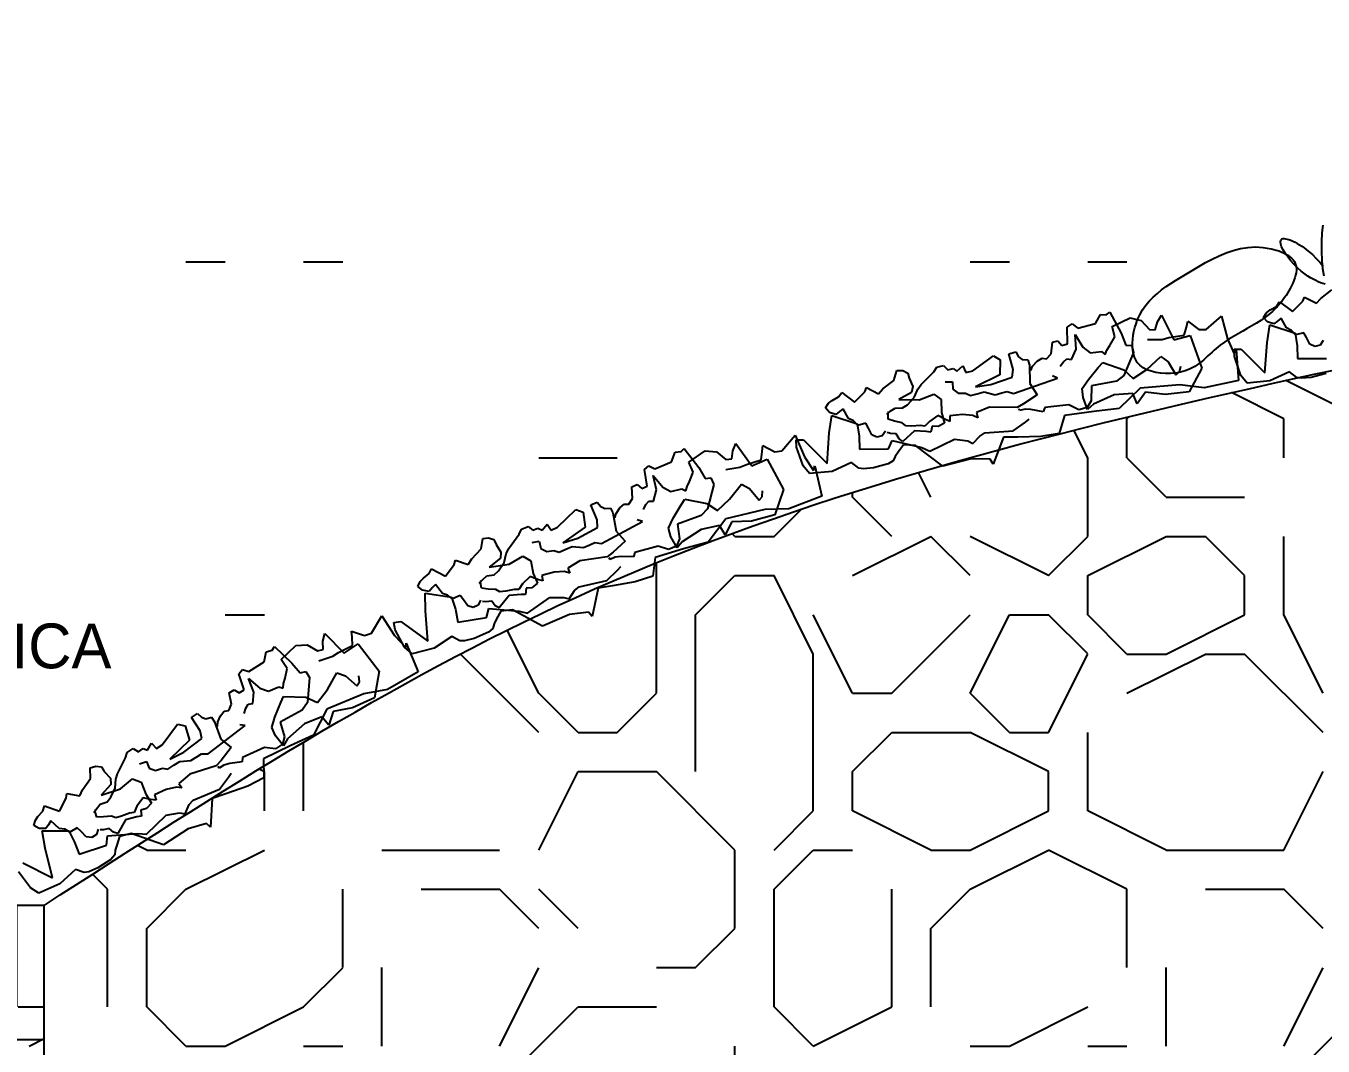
# Model space of a CAD drawing. Header units: inches. Extents: x -27 to 114, y -35 to 60.
# Drawn here: x 69.783 to 72.388, y 46.816 to 48.865 of the extents above; entities that cross this region are included whole.
import ezdxf

# ---------------------------------------------------------------- set-up
doc = ezdxf.new("R2010")
doc.units = ezdxf.units.IN
doc.header["$LTSCALE"] = 10
doc.header["$MEASUREMENT"] = 0
for name, color, linetype in [('BASE', 7, 'Continuous'), ('cotas', 1, 'Continuous'), ('FORMA', 6, 'Continuous'), ('HAS', 4, 'Continuous'), ('TUBO', 2, 'Continuous')]:
    doc.layers.add(name, color=color, linetype=linetype)
doc.dimstyles.get("Standard").update_dxf_attribs({"dimtxt": 0.18, "dimasz": 0.18, "dimexe": 0.18, "dimexo": 0.0625, "dimgap": 0.09, "dimtad": 0, "dimtih": 1, "dimtoh": 1, "dimdec": 4, "dimzin": 0, "dimdsep": 46, "dimtxsty": 'Standard', "dimcen": 0.09, "dimadec": 0, "dimazin": 0, "dimtfac": 1, "dimtdec": 4, "dimtofl": 0, "dimtmove": 0, "dimatfit": 3, "dimfxl": 0, "dimtolj": 1, "dimtzin": 0, "dimarcsym": 0})

# ---------------------------------------------------------------- blocks, each defined once
blk = doc.blocks.new('caixa de areia')
at = {"layer": 'HAS'}
h = blk.add_hatch(dxfattribs=at)
h.set_pattern_fill('AR-BRELM', color=4, scale=0.175, style=0)
h.set_pattern_definition([(0, (291.365, 249.52955), (0, 0.93345), [1.33438, -0.06562]), (0, (291.365, 249.9233), (0, 0.93345), [1.33438, -0.06562]), (0, (291.715, 249.9963), (0, 0.93345), [0.63437, -0.06562]), (0, (291.715, 250.39), (0, 0.93345), [0.63437, -0.06562]), (90, (291.365, 249.5296), (-1.4, 9e-17), [0.39375, -0.5397]), (90, (291.2994, 249.5296), (-1.4, 9e-17), [0.39375, -0.5397]), (90, (291.715, 249.9963), (-0.7, 4e-17), [0.39375, -0.5397]), (90, (291.6494, 249.9963), (-0.7, 4e-17), [0.39375, -0.5397])])
h.paths.add_polyline_path([(292.6234, 250.2207), (293.1484, 250.2207), (293.1484, 251.8558), (292.7984, 251.8558), (292.7984, 251.6808), (292.6234, 251.6808)])
h.paths.add_polyline_path([(293.1484, 249.8707), (292.6234, 249.8707), (292.6234, 248.7058), (293.1484, 248.7058)])
h.paths.add_polyline_path([(290.5234, 249.5207), (289.9984, 249.5207), (289.9984, 248.7058), (290.5234, 248.7058)])
h.paths.add_polyline_path([(290.5234, 251.6808), (290.3484, 251.6808), (290.3484, 251.8558), (289.9984, 251.8558), (289.9984, 249.8707), (290.5234, 249.8707)])
at = {"layer": 'BASE', "color": 3}
for p, q in [((295.9977, 253.2108), (296.0219, 253.2297)), ((295.8845, 253.185), (295.8986, 253.1929)), ((295.8986, 253.1929), (295.9057, 253.2031)), ((295.9057, 253.2031), (295.9341, 253.1815)), ((295.9341, 253.1815), (295.9573, 253.2043)), ((295.9573, 253.2043), (295.9613, 253.2136)), ((295.9613, 253.2136), (295.9876, 253.1998)), ((295.9876, 253.1998), (295.9977, 253.2108)), ((295.4945, 253.1549), (295.5056, 253.1745)), ((295.5056, 253.1745), (295.5187, 253.1738)), ((295.5187, 253.1738), (295.5268, 253.1801)), ((295.5268, 253.1801), (295.5523, 253.1328)), ((295.532, 253.1482), (295.5724, 253.1672)), ((295.5724, 253.1672), (295.5967, 253.1611)), ((295.6332, 253.1583), (295.6422, 253.1732)), ((295.6422, 253.1732), (295.6698, 253.1181)), ((295.7415, 253.1412), (295.7758, 253.1711)), ((295.7758, 253.1711), (295.7892, 253.1205)), ((295.8694, 253.1685), (295.8764, 253.1787)), ((295.8785, 253.1585), (295.8694, 253.1685)), ((295.8764, 253.1787), (295.8845, 253.185)), ((295.9088, 253.1665), (295.9008, 253.1602)), ((295.9211, 253.1448), (295.9088, 253.1665)), ((295.4318, 253.1466), (295.4429, 253.1537)), ((295.432, 253.1092), (295.4318, 253.1466)), ((295.4429, 253.1537), (295.4551, 253.1445)), ((295.4551, 253.1445), (295.4945, 253.1549)), ((295.5382, 253.1248), (295.532, 253.1482)), ((295.5967, 253.1611), (295.615, 253.141)), ((295.615, 253.141), (295.6282, 253.1403)), ((295.6282, 253.1403), (295.6332, 253.1583)), ((295.693, 253.1284), (295.698, 253.1463)), ((295.698, 253.1463), (295.701, 253.1596)), ((295.701, 253.1596), (295.7253, 253.1411)), ((295.7253, 253.1411), (295.7415, 253.1412)), ((295.8777, 253.1125), (295.8836, 253.1515)), ((295.8927, 253.1539), (295.8785, 253.1585)), ((295.8836, 253.1515), (295.9404, 253.1332)), ((295.9008, 253.1602), (295.8927, 253.1539)), ((295.9322, 253.1394), (295.9211, 253.1448)), ((295.9414, 253.1293), (295.9322, 253.1394)), ((295.9596, 253.1342), (295.9414, 253.1293)), ((295.9657, 253.1233), (295.9596, 253.1342)), ((295.3956, 253.0871), (295.3986, 253.1129)), ((295.3986, 253.1129), (295.4107, 253.1161)), ((295.4107, 253.1161), (295.4198, 253.106)), ((295.4198, 253.106), (295.432, 253.1092)), ((295.4513, 253.0977), (295.4491, 253.1304)), ((295.4491, 253.1304), (295.4664, 253.1017)), ((295.5201, 253.0951), (295.5271, 253.1053)), ((295.5271, 253.1053), (295.5382, 253.1248)), ((295.5523, 253.1328), (295.5625, 253.1063)), ((295.5625, 253.1063), (295.5757, 253.1057)), ((295.5757, 253.1057), (295.5798, 253.0901)), ((295.6111, 253.1192), (295.6434, 253.1194)), ((295.6434, 253.1194), (295.6586, 253.1234)), ((295.6586, 253.1234), (295.693, 253.1284)), ((295.6698, 253.1181), (295.7062, 253.1277)), ((295.7062, 253.1277), (295.7318, 253.0554)), ((295.7892, 253.1205), (295.8045, 253.0871)), ((295.8729, 253.0447), (295.8777, 253.1125)), ((295.9404, 253.1332), (295.9445, 253.1052)), ((295.9445, 253.1052), (295.9457, 253.0764)), ((295.9728, 253.1085), (295.9657, 253.1233)), ((295.984, 253.1032), (295.9728, 253.1085)), ((295.9961, 253.1064), (295.984, 253.1032)), ((296.0032, 253.1166), (295.9961, 253.1064)), ((295.2207, 253.0492), (295.2671, 253.0823)), ((295.2671, 253.0823), (295.2824, 253.0738)), ((295.3015, 253.0872), (295.3167, 253.0912)), ((295.3108, 253.0522), (295.3015, 253.0872)), ((295.3167, 253.0912), (295.3228, 253.0804)), ((295.3228, 253.0804), (295.3309, 253.0742)), ((295.3643, 253.0706), (295.3754, 253.0776)), ((295.3754, 253.0776), (295.3856, 253.0762)), ((295.3856, 253.0762), (295.3956, 253.0871)), ((295.4412, 253.0742), (295.4513, 253.0977)), ((295.4664, 253.1017), (295.4827, 253.0894)), ((295.4827, 253.0894), (295.5079, 253.0919)), ((295.5079, 253.0919), (295.5161, 253.0857)), ((295.5161, 253.0857), (295.5201, 253.0951)), ((295.5798, 253.0901), (295.5578, 253.0385)), ((295.6093, 253.0521), (295.6406, 253.0812)), ((295.6406, 253.0812), (295.6568, 253.0689)), ((295.8039, 253.0971), (295.8201, 253.0973)), ((295.805, 253.0808), (295.8039, 253.0971)), ((295.8045, 253.0871), (295.8085, 253.0965)), ((295.8193, 253.0388), (295.805, 253.0808)), ((295.8085, 253.0965), (295.8139, 253.0272)), ((295.8201, 253.0973), (295.8729, 253.0447)), ((295.9457, 253.0764), (296.0104, 253.0769)), ((295.0447, 253.0276), (295.0517, 253.0502)), ((295.0517, 253.0502), (295.0649, 253.0496)), ((295.0649, 253.0496), (295.076, 253.0442)), ((295.1337, 253.047), (295.1407, 253.0572)), ((295.1407, 253.0572), (295.1559, 253.0612)), ((295.1559, 253.0612), (295.165, 253.0511)), ((295.165, 253.0511), (295.1772, 253.0543)), ((295.1772, 253.0543), (295.1853, 253.0481)), ((295.1853, 253.0481), (295.1984, 253.0599)), ((295.1984, 253.0599), (295.2055, 253.0452)), ((295.2055, 253.0452), (295.2207, 253.0492)), ((295.2824, 253.0738), (295.2815, 253.0403)), ((295.3088, 253.0351), (295.3108, 253.0522)), ((295.3309, 253.0742), (295.3441, 253.0735)), ((295.3441, 253.0735), (295.3472, 253.0618)), ((295.3472, 253.0618), (295.3483, 253.0206)), ((295.3502, 253.0502), (295.3543, 253.0596)), ((295.3543, 253.0596), (295.3643, 253.0706)), ((295.416, 253.0593), (295.423, 253.0694)), ((295.423, 253.0694), (295.4311, 253.0757)), ((295.4311, 253.0757), (295.4412, 253.0742)), ((295.4789, 253.0301), (295.501, 253.0568)), ((295.501, 253.0568), (295.5111, 253.0678)), ((295.5111, 253.0678), (295.5577, 253.051)), ((295.5577, 253.051), (295.579, 253.0317)), ((295.579, 253.0317), (295.6093, 253.0521)), ((295.6568, 253.0689), (295.6741, 253.0402)), ((295.6822, 253.0465), (295.6852, 253.0597)), ((295.6852, 253.0597), (295.6852, 253.0597)), ((295.7318, 253.0554), (295.7037, 253.0022)), ((295.0205, 253.0087), (295.0447, 253.0276)), ((295.076, 253.0442), (295.0791, 253.0325)), ((295.0791, 253.0325), (295.0873, 253.0139)), ((295.0984, 253.0085), (295.1055, 253.0187)), ((295.1055, 253.0187), (295.1337, 253.047)), ((295.1591, 253.0246), (295.1753, 253.0247)), ((295.1753, 253.0247), (295.1764, 253.0083)), ((295.2815, 253.0403), (295.2269, 253.0134)), ((295.2269, 253.0134), (295.2613, 253.0183)), ((295.2613, 253.0183), (295.3088, 253.0351)), ((295.312, 252.9985), (295.41, 253.0327)), ((295.3483, 253.0206), (295.3646, 252.9957)), ((295.41, 253.0327), (295.3989, 253.0381)), ((295.3989, 253.0381), (295.3989, 253.0381)), ((295.4648, 253.0098), (295.4789, 253.0301)), ((295.5416, 253.0259), (295.486, 253.0154)), ((295.5578, 253.0385), (295.5416, 253.0259)), ((295.6741, 253.0402), (295.6822, 253.0465)), ((295.8139, 253.0272), (295.737, 253.011)), ((295.8335, 253.0218), (295.8193, 253.0388)), ((295.8841, 253.0268), (295.8335, 253.0218)), ((295.9276, 253.0466), (295.8841, 253.0268)), ((295.9438, 253.0343), (295.9276, 253.0466)), ((295.9539, 253.0328), (295.9438, 253.0343)), ((295.9762, 253.0345), (295.9539, 253.0328)), ((296.0096, 253.0434), (295.9762, 253.0345)), ((294.9073, 252.9829), (294.9214, 252.9908)), ((294.9214, 252.9908), (294.9284, 253.001)), ((294.9284, 253.001), (294.9569, 252.9794)), ((294.9569, 252.9794), (294.98, 253.0022)), ((294.98, 253.0022), (294.9841, 253.0116)), ((294.9841, 253.0116), (295.0104, 252.9977)), ((295.0104, 252.9977), (295.0205, 253.0087)), ((295.0843, 253.0006), (295.056, 252.9848)), ((295.0753, 252.9733), (295.0904, 252.9898)), ((295.0873, 253.0139), (295.0843, 253.0006)), ((295.0904, 252.9898), (295.0984, 253.0085)), ((295.1016, 252.9844), (295.1339, 252.9971)), ((295.1339, 252.9971), (295.1501, 252.9848)), ((295.1764, 253.0083), (295.1885, 252.9991)), ((295.1885, 252.9991), (295.2047, 252.9992)), ((295.2047, 252.9992), (295.2159, 252.9938)), ((295.2159, 252.9938), (295.231, 252.9978)), ((295.231, 252.9978), (295.2462, 253.0019)), ((295.2462, 253.0019), (295.2705, 252.9958)), ((295.2705, 252.9958), (295.2857, 252.9998)), ((295.2857, 252.9998), (295.2978, 253.003)), ((295.2978, 253.003), (295.312, 252.9985)), ((295.3646, 252.9957), (295.3344, 252.9753)), ((295.4669, 252.9895), (295.4648, 253.0098)), ((295.4771, 252.9631), (295.4669, 252.9895)), ((295.486, 253.0154), (295.4851, 252.9819)), ((295.5367, 252.9955), (295.4902, 252.9749)), ((295.5782, 252.9982), (295.5367, 252.9955)), ((295.5943, 253.0107), (295.5479, 252.9652)), ((295.5874, 252.9756), (295.5782, 252.9982)), ((295.6065, 253.0015), (295.5874, 252.9756)), ((295.6833, 253.0176), (295.5943, 253.0107)), ((295.65, 252.9964), (295.6065, 253.0015)), ((295.7037, 253.0022), (295.65, 252.9964)), ((295.737, 253.011), (295.6833, 253.0176)), ((294.8921, 252.9664), (294.8992, 252.9766)), ((294.9013, 252.9564), (294.8921, 252.9664)), ((294.8992, 252.9766), (294.9073, 252.9829)), ((294.9316, 252.9644), (294.9236, 252.9581)), ((294.9439, 252.9427), (294.9316, 252.9644)), ((295.0369, 252.959), (295.048, 252.9661)), ((295.048, 252.9661), (295.0642, 252.9662)), ((295.056, 252.9848), (295.1016, 252.9844)), ((295.0642, 252.9662), (295.0753, 252.9733)), ((295.1501, 252.9848), (295.1513, 252.9559)), ((295.2585, 252.9677), (295.2292, 252.9558)), ((295.3202, 252.9674), (295.2585, 252.9677)), ((295.3344, 252.9753), (295.3202, 252.9674)), ((295.3253, 252.9604), (295.3243, 252.9643)), ((295.3375, 252.9636), (295.3253, 252.9604)), ((295.3506, 252.9629), (295.3375, 252.9636)), ((295.378, 252.9577), (295.3506, 252.9629)), ((295.382, 252.9671), (295.378, 252.9577)), ((295.4356, 252.9729), (295.382, 252.9671)), ((295.4579, 252.9622), (295.4356, 252.9729)), ((295.4761, 252.967), (295.4579, 252.9622)), ((295.4851, 252.9819), (295.4761, 252.967)), ((295.4902, 252.9749), (295.4771, 252.9631)), ((295.5479, 252.9652), (295.4913, 252.9585)), ((294.9005, 252.9104), (294.9064, 252.9494)), ((294.9155, 252.9518), (294.9013, 252.9564)), ((294.9064, 252.9494), (294.9631, 252.9311)), ((294.9236, 252.9581), (294.9155, 252.9518)), ((294.955, 252.9373), (294.9439, 252.9427)), ((294.9642, 252.9273), (294.955, 252.9373)), ((294.9824, 252.9321), (294.9642, 252.9273)), ((294.9885, 252.9212), (294.9824, 252.9321)), ((295.0288, 252.9527), (295.0369, 252.959)), ((295.0319, 252.9535), (295.0339, 252.9582)), ((295.0319, 252.941), (295.0319, 252.9535)), ((295.0461, 252.9364), (295.0319, 252.941)), ((295.0633, 252.9327), (295.0461, 252.9364)), ((295.0714, 252.9265), (295.0633, 252.9327)), ((295.124, 252.9363), (295.114, 252.9253)), ((295.1432, 252.9497), (295.124, 252.9363)), ((295.1584, 252.9412), (295.1432, 252.9497)), ((295.1575, 252.9326), (295.1433, 252.9247)), ((295.1513, 252.9559), (295.1575, 252.9326)), ((295.1696, 252.9358), (295.1584, 252.9412)), ((295.1978, 252.9516), (295.1695, 252.9483)), ((295.1695, 252.9483), (295.1696, 252.9358)), ((295.2211, 252.9495), (295.1978, 252.9516)), ((295.2323, 252.9441), (295.2211, 252.9495)), ((295.2292, 252.9558), (295.2323, 252.9441)), ((295.3113, 252.9151), (295.3386, 252.9348)), ((295.3386, 252.9348), (295.3467, 252.9411)), ((295.3467, 252.9411), (295.3467, 252.9411)), ((295.4256, 252.9495), (295.4136, 252.9089)), ((295.4913, 252.9585), (295.4256, 252.9495)), ((294.795, 252.8706), (294.8243, 252.9054)), ((294.8243, 252.9054), (294.8453, 252.8575)), ((294.8957, 252.8426), (294.9005, 252.9104)), ((294.9631, 252.9311), (294.9673, 252.9031)), ((294.9673, 252.9031), (294.9684, 252.8743)), ((294.9956, 252.9065), (294.9885, 252.9212)), ((295.0068, 252.9011), (294.9956, 252.9065)), ((295.0189, 252.9043), (295.0068, 252.9011)), ((295.026, 252.9145), (295.0189, 252.9043)), ((295.0371, 252.9091), (295.03, 252.9114)), ((295.0503, 252.9084), (295.0371, 252.9091)), ((295.0564, 252.8976), (295.0503, 252.9084)), ((295.0907, 252.915), (295.0645, 252.8914)), ((295.0846, 252.9258), (295.0714, 252.9265)), ((295.1038, 252.9268), (295.0846, 252.9258)), ((295.1171, 252.9136), (295.0907, 252.915)), ((295.114, 252.9253), (295.1038, 252.9268)), ((295.1272, 252.9121), (295.1171, 252.9136)), ((295.1302, 252.9254), (295.1272, 252.9121)), ((295.1433, 252.9247), (295.1302, 252.9254)), ((295.2214, 252.8871), (295.2365, 252.9036)), ((295.2365, 252.9036), (295.2476, 252.9107)), ((295.2476, 252.9107), (295.3113, 252.9151)), ((295.4136, 252.9089), (295.3731, 252.9023)), ((294.5699, 252.8687), (294.5769, 252.8761)), ((294.5769, 252.8761), (294.6093, 252.8333)), ((294.6853, 252.8709), (294.692, 252.887)), ((294.692, 252.887), (294.7277, 252.8368)), ((294.7512, 252.869), (294.7521, 252.8826)), ((294.7521, 252.8826), (294.779, 252.868)), ((294.8267, 252.895), (294.8429, 252.8952)), ((294.8278, 252.8787), (294.8267, 252.895)), ((294.8421, 252.8367), (294.8278, 252.8787)), ((294.8429, 252.8952), (294.8957, 252.8426)), ((294.9684, 252.8743), (295.0332, 252.8748)), ((295.0332, 252.8748), (295.0412, 252.8936)), ((295.0412, 252.8936), (295.1071, 252.8777)), ((295.0666, 252.8836), (295.0545, 252.8679)), ((295.0645, 252.8914), (295.0564, 252.8976)), ((295.0929, 252.8823), (295.0666, 252.8836)), ((295.1538, 252.836), (295.0929, 252.8823)), ((295.1071, 252.8777), (295.1253, 252.87)), ((295.1253, 252.87), (295.1799, 252.8969)), ((295.1799, 252.8969), (295.2102, 252.8925)), ((295.2102, 252.8925), (295.2214, 252.8871)), ((295.2891, 252.9009), (295.2661, 252.8407)), ((295.3215, 252.9011), (295.2891, 252.9009)), ((295.3731, 252.9023), (295.3215, 252.9011)), ((294.5115, 252.83), (294.5488, 252.8463)), ((294.5488, 252.8463), (294.5568, 252.8674)), ((294.5568, 252.8674), (294.5699, 252.8687)), ((294.5869, 252.8454), (294.6239, 252.8704)), ((294.5966, 252.8233), (294.5869, 252.8454)), ((294.6239, 252.8704), (294.6489, 252.8681)), ((294.6489, 252.8681), (294.67, 252.8511)), ((294.67, 252.8511), (294.6831, 252.8524)), ((294.6831, 252.8524), (294.6853, 252.8709)), ((294.7158, 252.8403), (294.749, 252.8505)), ((294.7277, 252.8368), (294.7621, 252.8518)), ((294.749, 252.8505), (294.7512, 252.869)), ((294.7621, 252.8518), (294.7985, 252.7843)), ((294.779, 252.868), (294.795, 252.8706)), ((294.8453, 252.8575), (294.8655, 252.8268)), ((294.9503, 252.8446), (294.9069, 252.8247)), ((294.9666, 252.8322), (294.9503, 252.8446)), ((295.0434, 252.8484), (295.0323, 252.8413)), ((295.0475, 252.8578), (295.0434, 252.8484)), ((295.0545, 252.8679), (295.0475, 252.8578)), ((295.2175, 252.8528), (295.1538, 252.836)), ((295.26, 252.8516), (295.2175, 252.8528)), ((295.2661, 252.8407), (295.26, 252.8516)), ((294.4881, 252.8286), (294.498, 252.8373)), ((294.494, 252.7916), (294.4881, 252.8286)), ((294.498, 252.8373), (294.5115, 252.83)), ((294.5887, 252.8023), (294.5966, 252.8233)), ((294.6093, 252.8333), (294.6235, 252.8087)), ((294.6695, 252.8289), (294.7014, 252.8341)), ((294.7014, 252.8341), (294.7158, 252.8403)), ((294.8563, 252.8197), (294.8421, 252.8367)), ((294.9069, 252.8247), (294.8563, 252.8197)), ((294.8655, 252.8268), (294.8681, 252.8367)), ((294.8681, 252.8367), (294.884, 252.769)), ((294.9767, 252.8307), (294.9666, 252.8322)), ((294.999, 252.8325), (294.9767, 252.8307)), ((295.0323, 252.8413), (294.999, 252.8325)), ((294.4604, 252.7901), (294.472, 252.7951)), ((294.4615, 252.7642), (294.4604, 252.7901)), ((294.472, 252.7951), (294.4825, 252.7866)), ((294.4825, 252.7866), (294.494, 252.7916)), ((294.5148, 252.7832), (294.5077, 252.8152)), ((294.5077, 252.8152), (294.5292, 252.7894)), ((294.5292, 252.7894), (294.5472, 252.7797)), ((294.5807, 252.7813), (294.5833, 252.7911)), ((294.5833, 252.7911), (294.5887, 252.8023)), ((294.6235, 252.8087), (294.6366, 252.8101)), ((294.6431, 252.7953), (294.6292, 252.741)), ((294.6366, 252.8101), (294.6431, 252.7953)), ((294.678, 252.7624), (294.7045, 252.7959)), ((294.7045, 252.7959), (294.7224, 252.7862)), ((294.4532, 252.7518), (294.4615, 252.7642)), ((294.4913, 252.7509), (294.4983, 252.7584)), ((294.4983, 252.7584), (294.5085, 252.7585)), ((294.5085, 252.7585), (294.5148, 252.7832)), ((294.5472, 252.7797), (294.5718, 252.7861)), ((294.5703, 252.7503), (294.5786, 252.7627)), ((294.5718, 252.7861), (294.5807, 252.7813)), ((294.5786, 252.7627), (294.6272, 252.7533)), ((294.6512, 252.7375), (294.678, 252.7624)), ((294.7224, 252.7862), (294.7439, 252.7605)), ((294.7439, 252.7605), (294.7509, 252.7679)), ((294.7509, 252.7679), (294.7518, 252.7815)), ((294.7518, 252.7815), (294.7518, 252.7815)), ((294.7985, 252.7843), (294.7789, 252.7275)), ((294.884, 252.769), (294.8105, 252.7413)), ((294.2945, 252.6999), (294.3352, 252.7397)), ((294.3352, 252.7397), (294.3516, 252.7337)), ((294.3516, 252.7337), (294.3559, 252.7004)), ((294.3685, 252.7499), (294.3828, 252.7561)), ((294.383, 252.7167), (294.3685, 252.7499)), ((294.3828, 252.7561), (294.3906, 252.7464)), ((294.3906, 252.7464), (294.3995, 252.7415)), ((294.3995, 252.7415), (294.4126, 252.7428)), ((294.4126, 252.7428), (294.4175, 252.7318)), ((294.4175, 252.7318), (294.425, 252.6912)), ((294.4223, 252.7207), (294.4248, 252.7306)), ((294.4248, 252.7306), (294.4331, 252.743)), ((294.4331, 252.743), (294.443, 252.7517)), ((294.443, 252.7517), (294.4532, 252.7518)), ((294.4859, 252.7398), (294.4913, 252.7509)), ((294.5525, 252.7206), (294.5703, 252.7503)), ((294.6292, 252.741), (294.6151, 252.7261)), ((294.6272, 252.7533), (294.6512, 252.7375)), ((294.7565, 252.7396), (294.6695, 252.7191)), ((294.8105, 252.7413), (294.7565, 252.7396)), ((294.2142, 252.6955), (294.2286, 252.7018)), ((294.2286, 252.7018), (294.2391, 252.6933)), ((294.2596, 252.6935), (294.2708, 252.7071)), ((294.2708, 252.7071), (294.2801, 252.6936)), ((294.2801, 252.6936), (294.2945, 252.6999)), ((294.3559, 252.7004), (294.3061, 252.6655)), ((294.3837, 252.6994), (294.383, 252.7167)), ((294.3924, 252.6638), (294.4841, 252.7126)), ((294.4841, 252.7126), (294.4722, 252.7162)), ((294.4722, 252.7162), (294.4722, 252.7162)), ((294.5417, 252.6983), (294.5525, 252.7206)), ((294.6151, 252.7261), (294.5618, 252.7071)), ((294.5618, 252.7071), (294.5661, 252.6739)), ((294.6555, 252.7042), (294.6149, 252.6952)), ((294.6695, 252.7191), (294.6307, 252.667)), ((294.6681, 252.6834), (294.6555, 252.7042)), ((294.683, 252.7119), (294.6681, 252.6834)), ((294.7268, 252.7135), (294.683, 252.7119)), ((294.7789, 252.7275), (294.7268, 252.7135)), ((294.1238, 252.6516), (294.1273, 252.6751)), ((294.1273, 252.6751), (294.1404, 252.6764)), ((294.1404, 252.6764), (294.1522, 252.6728)), ((294.1522, 252.6728), (294.1571, 252.6618)), ((294.1852, 252.6521), (294.2088, 252.6844)), ((294.2088, 252.6844), (294.2142, 252.6955)), ((294.2391, 252.6933), (294.2506, 252.6983)), ((294.2506, 252.6983), (294.2596, 252.6935)), ((294.3061, 252.6655), (294.3393, 252.6756)), ((294.3393, 252.6756), (294.3837, 252.6994)), ((294.425, 252.6912), (294.4449, 252.6691)), ((294.5469, 252.6786), (294.5417, 252.6983)), ((294.561, 252.6541), (294.5469, 252.6786)), ((294.5661, 252.6739), (294.5594, 252.6578)), ((294.6149, 252.6952), (294.5722, 252.6678)), ((294.1028, 252.6293), (294.1238, 252.6516)), ((294.1571, 252.6618), (294.168, 252.6446)), ((294.168, 252.6446), (294.1671, 252.631)), ((294.1798, 252.641), (294.1852, 252.6521)), ((294.2373, 252.6661), (294.2533, 252.6688)), ((294.2533, 252.6688), (294.2569, 252.6528)), ((294.2569, 252.6528), (294.2703, 252.6455)), ((294.2703, 252.6455), (294.2863, 252.6481)), ((294.2863, 252.6481), (294.2982, 252.6445)), ((294.2982, 252.6445), (294.3125, 252.6508)), ((294.3125, 252.6508), (294.3269, 252.657)), ((294.3269, 252.657), (294.3519, 252.6548)), ((294.3519, 252.6548), (294.3662, 252.6611)), ((294.3662, 252.6611), (294.3777, 252.6661)), ((294.3777, 252.6661), (294.3924, 252.6638)), ((294.4181, 252.6443), (294.4053, 252.6343)), ((294.4449, 252.6691), (294.4181, 252.6443)), ((294.4664, 252.6434), (294.4639, 252.6336)), ((294.5185, 252.6574), (294.4664, 252.6434)), ((294.5757, 252.6518), (294.5122, 252.6327)), ((294.5422, 252.6503), (294.5185, 252.6574)), ((294.5594, 252.6578), (294.5422, 252.6503)), ((294.5722, 252.6678), (294.561, 252.6541)), ((294.6307, 252.667), (294.5757, 252.6518)), ((294.0444, 252.5905), (294.0638, 252.6166)), ((294.0638, 252.6166), (294.0664, 252.6265)), ((294.0664, 252.6265), (294.0945, 252.6169)), ((294.0945, 252.6169), (294.1028, 252.6293)), ((294.1671, 252.631), (294.1416, 252.6111)), ((294.1416, 252.6111), (294.1866, 252.6176)), ((294.1624, 252.6026), (294.1748, 252.6212)), ((294.1748, 252.6212), (294.1798, 252.641)), ((294.1866, 252.6176), (294.2167, 252.6352)), ((294.2167, 252.6352), (294.2346, 252.6254)), ((294.2346, 252.6254), (294.2401, 252.5971)), ((294.3443, 252.6251), (294.3172, 252.6089)), ((294.4053, 252.6343), (294.3443, 252.6251)), ((294.4114, 252.6282), (294.4098, 252.6319)), ((294.4229, 252.6332), (294.4114, 252.6282)), ((294.436, 252.6346), (294.4229, 252.6332)), ((294.4639, 252.6336), (294.436, 252.6346)), ((294.5122, 252.6327), (294.5066, 252.5908)), ((293.9878, 252.579), (293.9949, 252.5864)), ((293.9949, 252.5864), (294.0076, 252.5964)), ((294.0076, 252.5964), (294.013, 252.6075)), ((294.013, 252.6075), (294.0444, 252.5905)), ((294.1266, 252.5826), (294.1365, 252.5913)), ((294.1365, 252.5913), (294.1525, 252.5939)), ((294.1525, 252.5939), (294.1624, 252.6026)), ((294.2331, 252.5897), (294.2162, 252.5735)), ((294.2494, 252.5837), (294.2331, 252.5897)), ((294.2401, 252.5971), (294.2498, 252.575)), ((294.2868, 252.6), (294.2593, 252.5924)), ((294.2593, 252.5924), (294.2613, 252.5801)), ((294.3101, 252.6014), (294.2868, 252.6)), ((294.322, 252.5978), (294.3101, 252.6014)), ((294.3172, 252.6089), (294.322, 252.5978)), ((294.4046, 252.5813), (294.4285, 252.6049)), ((294.4285, 252.6049), (294.4355, 252.6124)), ((294.4355, 252.6124), (294.4355, 252.6124)), ((294.5066, 252.5908), (294.4676, 252.5781)), ((293.9824, 252.5678), (293.9878, 252.579)), ((293.993, 252.5593), (293.9824, 252.5678)), ((294.0078, 252.5569), (293.993, 252.5593)), ((294.0148, 252.5644), (294.0078, 252.5569)), ((294.0218, 252.5719), (294.0148, 252.5644)), ((294.0372, 252.5523), (294.0218, 252.5719)), ((294.1196, 252.5751), (294.1266, 252.5826)), ((294.1225, 252.5764), (294.1238, 252.5813)), ((294.1245, 252.5641), (294.1225, 252.5764)), ((294.1392, 252.5618), (294.1245, 252.5641)), ((294.1568, 252.5607), (294.1392, 252.5618)), ((294.1657, 252.5558), (294.1568, 252.5607)), ((294.1789, 252.5572), (294.1657, 252.5558)), ((294.1977, 252.561), (294.1789, 252.5572)), ((294.2079, 252.5611), (294.1977, 252.561)), ((294.2162, 252.5735), (294.2079, 252.5611)), ((294.2239, 252.5637), (294.223, 252.5501)), ((294.237, 252.5651), (294.2239, 252.5637)), ((294.2498, 252.575), (294.237, 252.5651)), ((294.2613, 252.5801), (294.2494, 252.5837)), ((294.3199, 252.5399), (294.3324, 252.5585)), ((294.3324, 252.5585), (294.3422, 252.5672)), ((294.3422, 252.5672), (294.4046, 252.5813)), ((294.3848, 252.5638), (294.3713, 252.5009)), ((294.4168, 252.569), (294.3848, 252.5638)), ((294.4676, 252.5781), (294.4168, 252.569)), ((293.9993, 252.5137), (293.9991, 252.5532)), ((293.9991, 252.5532), (294.058, 252.5438)), ((294.049, 252.5487), (294.0372, 252.5523)), ((294.0596, 252.5401), (294.049, 252.5487)), ((294.058, 252.5438), (294.0664, 252.5168)), ((294.0769, 252.5477), (294.0596, 252.5401)), ((294.0846, 252.5379), (294.0769, 252.5477)), ((294.0939, 252.5244), (294.0846, 252.5379)), ((294.1226, 252.537), (294.1172, 252.5258)), ((294.1345, 252.5334), (294.1271, 252.5345)), ((294.1476, 252.5347), (294.1345, 252.5334)), ((294.1553, 252.5249), (294.1476, 252.5347)), ((294.1866, 252.5474), (294.1643, 252.5201)), ((294.2128, 252.5501), (294.1866, 252.5474)), ((294.223, 252.5501), (294.2128, 252.5501)), ((294.2276, 252.5083), (294.2774, 252.5432)), ((294.2774, 252.5432), (294.3081, 252.5435)), ((294.3081, 252.5435), (294.3199, 252.5399)), ((293.879, 252.4634), (293.9024, 252.5024)), ((293.9024, 252.5024), (293.9307, 252.4585)), ((294.0049, 252.446), (293.9993, 252.5137)), ((294.0664, 252.5168), (294.0719, 252.4885)), ((294.0719, 252.4885), (294.1359, 252.4989)), ((294.1057, 252.5208), (294.0939, 252.5244)), ((294.1172, 252.5258), (294.1057, 252.5208)), ((294.1359, 252.4989), (294.1409, 252.5186)), ((294.1409, 252.5186), (294.2084, 252.513)), ((294.1643, 252.5201), (294.1553, 252.5249)), ((294.1675, 252.5127), (294.158, 252.4953)), ((294.1937, 252.5154), (294.1675, 252.5127)), ((294.261, 252.479), (294.1937, 252.5154)), ((294.2084, 252.513), (294.2276, 252.5083)), ((294.3213, 252.5054), (294.261, 252.479)), ((294.3635, 252.5107), (294.3213, 252.5054)), ((294.3713, 252.5009), (294.3635, 252.5107)), ((293.836, 252.4548), (293.8348, 252.4683)), ((293.8348, 252.4683), (293.8637, 252.4582)), ((293.9287, 252.4872), (293.9447, 252.4898)), ((293.9322, 252.4712), (293.9287, 252.4872)), ((293.9529, 252.432), (293.9322, 252.4712)), ((293.9447, 252.4898), (294.0049, 252.446)), ((294.15, 252.4743), (294.1402, 252.4656)), ((294.1526, 252.4842), (294.15, 252.4743)), ((294.158, 252.4953), (294.1526, 252.4842)), ((293.7707, 252.4461), (293.7747, 252.463)), ((293.7715, 252.4274), (293.7707, 252.4461)), ((293.7747, 252.463), (293.818, 252.4191)), ((293.818, 252.4191), (293.8496, 252.4396)), ((293.8369, 252.4361), (293.836, 252.4548)), ((293.8496, 252.4396), (293.8963, 252.3788)), ((293.8637, 252.4582), (293.879, 252.4634)), ((293.9307, 252.4585), (293.9556, 252.4315)), ((293.9556, 252.4315), (293.9566, 252.4416)), ((293.9566, 252.4416), (293.9831, 252.3774)), ((294.0586, 252.4563), (294.0187, 252.4301)), ((294.0766, 252.4466), (294.0586, 252.4563)), ((294.0868, 252.4467), (294.0766, 252.4466)), ((294.1085, 252.4518), (294.0868, 252.4467)), ((294.1402, 252.4656), (294.1085, 252.4518)), ((293.6399, 252.3999), (293.6444, 252.4219)), ((293.6444, 252.4219), (293.6571, 252.4253)), ((293.6571, 252.4253), (293.6628, 252.4338)), ((293.6628, 252.4338), (293.7017, 252.3967)), ((293.6776, 252.4051), (293.7102, 252.4357)), ((293.7102, 252.4357), (293.7352, 252.4375)), ((293.7352, 252.4375), (293.7588, 252.424)), ((293.7588, 252.424), (293.7715, 252.4274)), ((293.7618, 252.402), (293.7925, 252.4123)), ((293.7925, 252.4123), (293.8057, 252.4208)), ((293.8057, 252.4208), (293.8369, 252.4361)), ((293.9695, 252.4173), (293.9529, 252.432)), ((294.0187, 252.4301), (293.9695, 252.4173)), ((293.5829, 252.3726), (293.5912, 252.3828)), ((293.5912, 252.3828), (293.6057, 252.3778)), ((293.6057, 252.3778), (293.6399, 252.3999)), ((293.6907, 252.3848), (293.6776, 252.4051)), ((293.6863, 252.3628), (293.6907, 252.3848)), ((293.7017, 252.3967), (293.7197, 252.3748)), ((293.5946, 252.3371), (293.5829, 252.3726)), ((293.6165, 252.3321), (293.6043, 252.3625)), ((293.6043, 252.3625), (293.6297, 252.3406)), ((293.6828, 252.3509), (293.6863, 252.3628)), ((293.7197, 252.3748), (293.7324, 252.3782)), ((293.7324, 252.3782), (293.7411, 252.3647)), ((293.7411, 252.3647), (293.7361, 252.3088)), ((293.7809, 252.3377), (293.8016, 252.3751)), ((293.8016, 252.3751), (293.8209, 252.3684)), ((293.8209, 252.3684), (293.8463, 252.3464)), ((293.8463, 252.3464), (293.852, 252.3549)), ((293.852, 252.3549), (293.8507, 252.3685)), ((293.8507, 252.3685), (293.8507, 252.3685)), ((293.8963, 252.3788), (293.8861, 252.3195)), ((293.9831, 252.3774), (293.9151, 252.3382)), ((293.5617, 252.3302), (293.5723, 252.337)), ((293.5669, 252.3048), (293.5617, 252.3302)), ((293.5723, 252.337), (293.5841, 252.3303)), ((293.5841, 252.3303), (293.5946, 252.3371)), ((293.6142, 252.3067), (293.6165, 252.3321)), ((293.6297, 252.3406), (293.649, 252.3339)), ((293.649, 252.3339), (293.6722, 252.3441)), ((293.6722, 252.3441), (293.6818, 252.3408)), ((293.6818, 252.3408), (293.6828, 252.3509)), ((293.7585, 252.3089), (293.7809, 252.3377)), ((293.862, 252.3279), (293.7795, 252.2937)), ((293.9151, 252.3382), (293.862, 252.3279)), ((293.5607, 252.2912), (293.5669, 252.3048)), ((293.5949, 252.2846), (293.5984, 252.2965)), ((293.5984, 252.2965), (293.6042, 252.305)), ((293.6042, 252.305), (293.6142, 252.3067)), ((293.6637, 252.2764), (293.6765, 252.3086)), ((293.6765, 252.3086), (293.6827, 252.3222)), ((293.6827, 252.3222), (293.7322, 252.3206)), ((293.7361, 252.3088), (293.7247, 252.2918)), ((293.7322, 252.3206), (293.7585, 252.3089)), ((293.8369, 252.2973), (293.7939, 252.2887)), ((293.8861, 252.3195), (293.8369, 252.2973)), ((293.4774, 252.2757), (293.4906, 252.2842)), ((293.497, 252.2453), (293.4774, 252.2757)), ((293.4906, 252.2842), (293.4997, 252.2758)), ((293.4997, 252.2758), (293.5094, 252.2724)), ((293.5094, 252.2724), (293.5221, 252.2759)), ((293.5221, 252.2759), (293.5286, 252.2657)), ((293.5286, 252.2657), (293.5426, 252.2269)), ((293.5352, 252.2556), (293.5361, 252.2658)), ((293.5361, 252.2658), (293.5423, 252.2793)), ((293.5423, 252.2793), (293.5506, 252.2895)), ((293.5506, 252.2895), (293.5607, 252.2912)), ((293.6566, 252.2527), (293.6637, 252.2764)), ((293.7247, 252.2918), (293.6751, 252.2646)), ((293.768, 252.2767), (293.7294, 252.2614)), ((293.7795, 252.2937), (293.7495, 252.236)), ((293.7838, 252.2582), (293.768, 252.2767)), ((293.7939, 252.2887), (293.7838, 252.2582)), ((293.4123, 252.2145), (293.4462, 252.2604)), ((293.4462, 252.2604), (293.4633, 252.257)), ((293.4633, 252.257), (293.4729, 252.2249)), ((293.5005, 252.2284), (293.497, 252.2453)), ((293.5149, 252.1946), (293.5975, 252.2575)), ((293.5975, 252.2575), (293.5852, 252.2592)), ((293.5852, 252.2592), (293.5852, 252.2592)), ((293.6649, 252.2341), (293.6566, 252.2527)), ((293.6751, 252.2646), (293.6846, 252.2324)), ((293.7294, 252.2614), (293.6916, 252.2274)), ((293.379, 252.2026), (293.3878, 252.2178)), ((293.3878, 252.2178), (293.3992, 252.206)), ((293.3992, 252.206), (293.4123, 252.2145)), ((293.4729, 252.2249), (293.4293, 252.1824)), ((293.4605, 252.1978), (293.5005, 252.2284)), ((293.5426, 252.2269), (293.5658, 252.2083)), ((293.5658, 252.2083), (293.5433, 252.1795)), ((293.6403, 252.2086), (293.5911, 252.1864)), ((293.6977, 252.2122), (293.638, 252.1832)), ((293.6648, 252.2053), (293.6403, 252.2086)), ((293.6806, 252.2155), (293.6648, 252.2053)), ((293.6828, 252.2121), (293.6649, 252.2341)), ((293.6846, 252.2324), (293.6806, 252.2155)), ((293.6916, 252.2274), (293.6828, 252.2121)), ((293.7495, 252.236), (293.6977, 252.2122)), ((293.3122, 252.1499), (293.3303, 252.1855)), ((293.3303, 252.1855), (293.3338, 252.1973)), ((293.3338, 252.1973), (293.347, 252.2058)), ((293.347, 252.2058), (293.3588, 252.1991)), ((293.3588, 252.1991), (293.3693, 252.2059)), ((293.3693, 252.2059), (293.379, 252.2026)), ((293.4293, 252.1824), (293.4605, 252.1978)), ((293.4513, 252.1774), (293.4762, 252.1792)), ((293.4762, 252.1792), (293.4894, 252.1877)), ((293.4894, 252.1877), (293.5, 252.1945)), ((293.5, 252.1945), (293.5149, 252.1946)), ((293.5433, 252.1795), (293.5323, 252.1676)), ((293.5911, 252.1864), (293.5902, 252.1762)), ((293.638, 252.1832), (293.6392, 252.1409)), ((293.2513, 252.1632), (293.264, 252.1666)), ((293.2517, 252.1395), (293.2513, 252.1632)), ((293.264, 252.1666), (293.2763, 252.165)), ((293.2763, 252.165), (293.2828, 252.1548)), ((293.2828, 252.1548), (293.2964, 252.1396)), ((293.3087, 252.138), (293.3122, 252.1499)), ((293.3614, 252.172), (293.3767, 252.1772)), ((293.3767, 252.1772), (293.3828, 252.162)), ((293.3828, 252.162), (293.3973, 252.1569)), ((293.3973, 252.1569), (293.4126, 252.1621)), ((293.4126, 252.1621), (293.4249, 252.1604)), ((293.4249, 252.1604), (293.4381, 252.1689)), ((293.4381, 252.1689), (293.4513, 252.1774)), ((293.5323, 252.1676), (293.4735, 252.1487)), ((293.5393, 252.1625), (293.5371, 252.1659)), ((293.5499, 252.1693), (293.5393, 252.1625)), ((293.5626, 252.1727), (293.5499, 252.1693)), ((293.5599, 252.1423), (293.5656, 252.1508)), ((293.5902, 252.1762), (293.5626, 252.1727)), ((293.5656, 252.1508), (293.5656, 252.1508)), ((293.2345, 252.114), (293.2517, 252.1395)), ((293.2977, 252.1261), (293.2757, 252.1023)), ((293.2964, 252.1396), (293.2977, 252.1261)), ((293.3069, 252.1177), (293.3087, 252.138)), ((293.3191, 252.116), (293.3459, 252.1381)), ((293.3459, 252.1381), (293.3652, 252.1314)), ((293.3652, 252.1314), (293.3752, 252.1044)), ((293.4735, 252.1487), (293.4494, 252.1283)), ((293.4494, 252.1283), (293.4559, 252.1182)), ((293.5401, 252.1151), (293.5599, 252.1423)), ((293.6028, 252.1221), (293.5541, 252.105)), ((293.6392, 252.1409), (293.6028, 252.1221)), ((293.1831, 252.0664), (293.1981, 252.0953)), ((293.1981, 252.0953), (293.199, 252.1054)), ((293.199, 252.1054), (293.2283, 252.1005)), ((293.2283, 252.1005), (293.2345, 252.114)), ((293.2757, 252.1023), (293.3191, 252.116)), ((293.2892, 252.0871), (293.2976, 252.0973)), ((293.2976, 252.0973), (293.3069, 252.1177)), ((293.3695, 252.0959), (293.3554, 252.0772)), ((293.3866, 252.0926), (293.3695, 252.0959)), ((293.3752, 252.1044), (293.3883, 252.0841)), ((293.3988, 252.0909), (293.3866, 252.0926)), ((293.4208, 252.1147), (293.3949, 252.1027)), ((293.3949, 252.1027), (293.3988, 252.0909)), ((293.4436, 252.1198), (293.4208, 252.1147)), ((293.4559, 252.1182), (293.4436, 252.1198)), ((293.4808, 252.0912), (293.5401, 252.1151)), ((293.5234, 252.0947), (293.5201, 252.0304)), ((293.5541, 252.105), (293.5234, 252.0947)), ((293.1348, 252.0544), (293.1458, 252.0663)), ((293.1458, 252.0663), (293.1494, 252.0782)), ((293.1494, 252.0782), (293.1831, 252.0664)), ((293.2598, 252.0633), (293.2655, 252.0718)), ((293.2624, 252.065), (293.2629, 252.0701)), ((293.2663, 252.0532), (293.2624, 252.065)), ((293.2655, 252.0718), (293.2739, 252.082)), ((293.2739, 252.082), (293.2892, 252.0871)), ((293.3492, 252.0636), (293.3391, 252.0619)), ((293.3554, 252.0772), (293.3492, 252.0636)), ((293.3773, 252.0722), (293.3646, 252.0688)), ((293.3646, 252.0688), (293.3659, 252.0552)), ((293.3883, 252.0841), (293.3773, 252.0722)), ((293.4632, 252.0607), (293.4725, 252.081)), ((293.4725, 252.081), (293.4808, 252.0912)), ((293.1256, 252.0341), (293.1291, 252.0459)), ((293.1374, 252.0273), (293.1256, 252.0341)), ((293.1291, 252.0459), (293.1348, 252.0544)), ((293.158, 252.0359), (293.1523, 252.0274)), ((293.1637, 252.0444), (293.158, 252.0359)), ((293.1821, 252.0275), (293.1637, 252.0444)), ((293.2813, 252.0533), (293.2663, 252.0532)), ((293.2988, 252.055), (293.2813, 252.0533)), ((293.3084, 252.0516), (293.2988, 252.055)), ((293.3212, 252.0551), (293.3084, 252.0516)), ((293.3303, 252.0466), (293.3127, 252.0161)), ((293.3391, 252.0619), (293.3212, 252.0551)), ((293.3558, 252.0535), (293.3303, 252.0466)), ((293.3659, 252.0552), (293.3558, 252.0535)), ((293.3771, 252.0146), (293.4207, 252.0571)), ((293.4207, 252.0571), (293.4509, 252.0623)), ((293.4509, 252.0623), (293.4632, 252.0607)), ((293.5109, 252.0388), (293.4701, 252.0268)), ((293.5201, 252.0304), (293.5109, 252.0388)), ((293.1523, 252.0274), (293.1374, 252.0273)), ((293.1444, 252.0223), (293.204, 252.0225)), ((293.1509, 251.9834), (293.1444, 252.0223)), ((293.1944, 252.0259), (293.1821, 252.0275)), ((293.2062, 252.0191), (293.1944, 252.0259)), ((293.204, 252.0225), (293.2167, 251.9972)), ((293.222, 252.0293), (293.2062, 252.0191)), ((293.2312, 252.0209), (293.222, 252.0293)), ((293.2425, 252.0091), (293.2312, 252.0209)), ((293.2548, 252.0074), (293.2425, 252.0091)), ((293.2654, 252.0142), (293.2548, 252.0074)), ((293.2689, 252.0261), (293.2654, 252.0142)), ((293.2812, 252.0245), (293.2737, 252.0244)), ((293.2939, 252.0279), (293.2812, 252.0245)), ((293.2881, 251.9906), (293.2899, 252.0109)), ((293.2899, 252.0109), (293.3574, 252.0163)), ((293.3031, 252.0195), (293.2939, 252.0279)), ((293.3127, 252.0161), (293.3031, 252.0195)), ((293.3171, 252.0094), (293.3105, 251.9907)), ((293.3425, 252.0162), (293.3171, 252.0094)), ((293.4148, 251.9911), (293.3425, 252.0162)), ((293.3574, 252.0163), (293.3771, 252.0146)), ((293.4701, 252.0268), (293.4148, 251.9911)), ((293.1673, 251.9174), (293.1509, 251.9834)), ((293.2167, 251.9972), (293.2267, 251.9701)), ((293.2267, 251.9701), (293.2881, 251.9906)), ((293.3069, 251.9789), (293.306, 251.9687)), ((293.3105, 251.9907), (293.3069, 251.9789)), ((293.1008, 251.951), (293.1673, 251.9174)), ((293.2977, 251.9585), (293.2687, 251.9398)), ((293.306, 251.9687), (293.2977, 251.9585)), ((293.1182, 251.8952), (293.0915, 251.9307)), ((293.2187, 251.9362), (293.1835, 251.9039)), ((293.2379, 251.9295), (293.2187, 251.9362)), ((293.248, 251.9312), (293.2379, 251.9295)), ((293.2687, 251.9398), (293.248, 251.9312)), ((293.137, 251.8834), (293.1182, 251.8952)), ((293.1835, 251.9039), (293.137, 251.8834))]:
    blk.add_line(p, q, dxfattribs=at)
at = {"layer": 'BASE', "color": 3, "linetype": 'Continuous'}
for points in [[(296.0048, 253.2607), (296.0021, 253.2768), (296.0004, 253.2957), (295.9997, 253.3162), (295.9998, 253.337), (296.0008, 253.3568), (296.0026, 253.3743)], [(296.007, 253.2426), (296.0023, 253.2439), (295.9972, 253.2457), (295.9918, 253.2478), (295.9861, 253.2504), (295.9803, 253.2534), (295.9744, 253.2568), (295.9684, 253.2606), (295.9624, 253.2647), (295.9536, 253.2717), (295.9453, 253.2792), (295.9374, 253.2872), (295.9301, 253.2954), (295.9237, 253.3035), (295.9181, 253.3115), (295.9136, 253.319), (295.9102, 253.326), (295.9081, 253.3321), (295.9075, 253.3372), (295.9083, 253.341), (295.9109, 253.3435), (295.9131, 253.3441), (295.9158, 253.3443), (295.919, 253.344), (295.9226, 253.3432), (295.9265, 253.342), (295.9308, 253.3405), (295.9353, 253.3385), (295.9401, 253.3362), (295.945, 253.3335), (295.95, 253.3306), (295.955, 253.3273), (295.9601, 253.3238), (295.9696, 253.3165), (295.9788, 253.3085), (295.9875, 253.3001), (295.9956, 253.2915), (296.0029, 253.2829)]]:
    blk.add_lwpolyline(points, dxfattribs=at)
at = {"layer": 'BASE', "color": 7, "linetype": 'Continuous'}
blk.add_lwpolyline([(295.5881, 253.0677), (295.5845, 253.0734), (295.5817, 253.0799), (295.5797, 253.087), (295.5783, 253.0946), (295.5775, 253.1027), (295.5774, 253.1111), (295.5779, 253.1197), (295.579, 253.1284), (295.5806, 253.1372), (295.5826, 253.1458), (295.5852, 253.1543), (295.5881, 253.1624), (295.5936, 253.1744), (295.6, 253.1854), (295.6071, 253.1956), (295.615, 253.205), (295.6236, 253.2138), (295.6328, 253.222), (295.6424, 253.2297), (295.6525, 253.2371), (295.6629, 253.2441), (295.6736, 253.2509), (295.6844, 253.2576), (295.6953, 253.2642), (295.7102, 253.2732), (295.7251, 253.282), (295.7401, 253.2906), (295.7553, 253.2986), (295.7707, 253.306), (295.7863, 253.3125), (295.8021, 253.3178), (295.8182, 253.3219), (295.8348, 253.3245), (295.8516, 253.3255), (295.8689, 253.3246), (295.8867, 253.3216), (295.8924, 253.3202), (295.8981, 253.3186), (295.9037, 253.3168), (295.9092, 253.3147), (295.9144, 253.3123), (295.9195, 253.3098), (295.9241, 253.3069), (295.9285, 253.3039), (295.9323, 253.3005), (295.9357, 253.2969), (295.9385, 253.2931), (295.9406, 253.2889), (295.9422, 253.2841), (295.943, 253.2789), (295.9431, 253.2736), (295.9425, 253.268), (295.9414, 253.2623), (295.9398, 253.2565), (295.9377, 253.2506), (295.9353, 253.2447), (295.9325, 253.2389), (295.9295, 253.2331), (295.9263, 253.2275), (295.9229, 253.2221), (295.9199, 253.2173), (295.9167, 253.2128), (295.9136, 253.2084), (295.9104, 253.2041), (295.9071, 253.2001), (295.9037, 253.1961), (295.9003, 253.1923), (295.8968, 253.1887), (295.8932, 253.1851), (295.8895, 253.1817), (295.8858, 253.1783), (295.8819, 253.1751), (295.8729, 253.1682), (295.8635, 253.1616), (295.8537, 253.1554), (295.8437, 253.1493), (295.8335, 253.1434), (295.8232, 253.1376), (295.8129, 253.1317), (295.8027, 253.1258), (295.7926, 253.1196), (295.7828, 253.1132), (295.7733, 253.1064), (295.7641, 253.0991), (295.7594, 253.0951), (295.7548, 253.0909), (295.7502, 253.0866), (295.7456, 253.0823), (295.7411, 253.0781), (295.7364, 253.0739), (295.7317, 253.0698), (295.7268, 253.0659), (295.7216, 253.0622), (295.7163, 253.0587), (295.7108, 253.0555), (295.7049, 253.0526), (295.695, 253.0489), (295.6844, 253.046), (295.6735, 253.044), (295.6623, 253.043), (295.651, 253.0429), (295.6399, 253.0437), (295.6292, 253.0454), (295.619, 253.048), (295.6096, 253.0515), (295.6012, 253.056), (295.5939, 253.0614), (295.5881, 253.0677)], close=True, dxfattribs=at)
at = {"layer": 'FORMA'}
for p, q in [((293.1484, 251.8558), (292.7984, 251.8558)), ((293.1484, 248.7058), (293.1484, 251.8558))]:
    blk.add_line(p, q, dxfattribs=at)
at = {"layer": 'TUBO', "color": 4}
for p, q in [((293.465, 253.2921), (293.5525, 253.2921)), ((293.7275, 253.2921), (293.815, 253.2921)), ((295.215, 253.2921), (295.3025, 253.2921)), ((295.4775, 253.2921), (295.565, 253.2921)), ((296.09, 252.9421), (295.9193, 253.0274)), ((295.915, 252.9421), (295.7984, 253.0004)), ((295.565, 252.9421), (295.5701, 252.9471)), ((295.565, 252.8546), (295.565, 252.9421)), ((295.915, 252.8546), (295.915, 252.9421)), ((295.4775, 252.8546), (295.4465, 252.9166)), ((294.2525, 252.8546), (294.4275, 252.8546)), ((295.215, 252.8546), (295.2155, 252.8555)), ((295.215, 252.8522), (295.215, 252.8546)), ((295.4775, 252.6796), (295.4775, 252.8546)), ((295.6526, 252.767), (295.5651, 252.8545)), ((295.1275, 252.767), (295.0998, 252.8225)), ((294.9525, 252.767), (294.9525, 252.7776)), ((295.04, 252.6796), (294.9525, 252.767)), ((295.6525, 252.767), (295.8275, 252.767)), ((294.7775, 252.6795), (294.8384, 252.7404)), ((294.69, 252.6796), (294.6836, 252.686)), ((294.69, 252.6796), (294.7775, 252.6796)), ((294.9525, 252.592), (295.1275, 252.6795)), ((295.215, 252.592), (295.1275, 252.6795)), ((295.39, 252.592), (295.215, 252.6795)), ((295.39, 252.592), (295.4775, 252.6795)), ((295.4775, 252.592), (295.6525, 252.6795)), ((295.6525, 252.6796), (295.74, 252.6796)), ((295.8276, 252.592), (295.7401, 252.6795)), ((295.915, 252.5045), (295.915, 252.6796)), ((294.515, 252.3295), (294.515, 252.6208)), ((294.6025, 252.5045), (294.69, 252.592)), ((294.69, 252.592), (294.7775, 252.592)), ((294.865, 252.417), (294.7775, 252.592)), ((295.4775, 252.5045), (295.4775, 252.592)), ((295.8275, 252.5045), (295.8275, 252.592)), ((293.5525, 252.5045), (293.64, 252.5045)), ((294.6025, 252.1546), (294.6025, 252.5045)), ((294.9525, 252.3295), (294.865, 252.5045)), ((295.04, 252.3295), (295.215, 252.5045)), ((295.04, 252.3295), (295.215, 252.5045)), ((295.215, 252.3295), (295.3025, 252.5045)), ((295.3025, 252.5045), (295.39, 252.5045)), ((295.4775, 252.4171), (295.39, 252.5046)), ((295.565, 252.417), (295.4775, 252.5045)), ((295.6525, 252.417), (295.8275, 252.5045)), ((296.0025, 252.3295), (295.915, 252.5045)), ((294.2525, 252.3295), (294.182, 252.4706)), ((294.0772, 252.417), (294.0775, 252.417)), ((294.2525, 252.2421), (294.0775, 252.417)), ((294.865, 252.0671), (294.865, 252.417)), ((295.39, 252.2421), (295.4775, 252.417)), ((295.565, 252.417), (295.6525, 252.417)), ((295.565, 252.3295), (295.74, 252.417)), ((295.74, 252.417), (295.8275, 252.417)), ((296.0025, 252.2421), (295.8275, 252.417)), ((294.34, 252.2421), (294.2525, 252.3295)), ((294.4275, 252.242), (294.515, 252.3295)), ((294.9525, 252.3295), (295.04, 252.3295)), ((295.3025, 252.2421), (295.215, 252.3295)), ((294.34, 252.2421), (294.4275, 252.2421)), ((294.9525, 252.1545), (295.04, 252.242)), ((295.04, 252.2421), (295.215, 252.2421)), ((295.39, 252.1546), (295.215, 252.242)), ((295.3025, 252.2421), (295.39, 252.2421)), ((295.4775, 252.0671), (295.4775, 252.2421)), ((293.7275, 252.0671), (293.7275, 252.2203)), ((293.6388, 252.1552), (293.6284, 252.1604)), ((293.64, 252.0671), (293.64, 252.1546)), ((294.2525, 251.9796), (294.34, 252.1545)), ((294.34, 252.1546), (294.515, 252.1546)), ((294.69, 251.9796), (294.5151, 252.1545)), ((294.9525, 252.0671), (294.9525, 252.1546)), ((295.39, 252.0671), (295.39, 252.1546)), ((295.915, 251.9796), (296.0025, 252.1545)), ((294.7775, 251.9796), (294.865, 252.067)), ((295.1275, 251.9796), (294.9525, 252.067)), ((295.215, 251.9796), (295.39, 252.067)), ((295.6525, 251.9796), (295.4775, 252.067)), ((293.3775, 251.9796), (293.3567, 251.9899)), ((293.3775, 251.9796), (293.465, 251.9796)), ((293.465, 251.892), (293.64, 251.9795)), ((293.9025, 251.9796), (294.165, 251.9796)), ((294.69, 251.8045), (294.69, 251.9796)), ((294.7775, 251.892), (294.865, 251.9795)), ((294.865, 251.9796), (294.9525, 251.9796)), ((295.1275, 251.9796), (295.215, 251.9796)), ((295.215, 251.892), (295.39, 251.9795)), ((295.565, 251.892), (295.39, 251.9795)), ((295.6525, 251.9796), (295.915, 251.9796)), ((293.29, 251.892), (293.2565, 251.9256)), ((293.29, 251.6295), (293.29, 251.892)), ((293.3775, 251.8045), (293.465, 251.892)), ((293.815, 251.7171), (293.815, 251.892)), ((293.99, 251.892), (294.165, 251.892)), ((294.2525, 251.8045), (294.165, 251.892)), ((294.34, 251.8045), (294.2525, 251.892)), ((294.7775, 251.6295), (294.7775, 251.892)), ((295.04, 251.6295), (295.04, 251.892)), ((295.1275, 251.8045), (295.215, 251.892)), ((295.565, 251.7171), (295.565, 251.892)), ((295.74, 251.892), (295.915, 251.892)), ((296.0025, 251.8045), (295.915, 251.892)), ((293.3775, 251.6295), (293.3775, 251.8045)), ((294.6025, 251.7171), (294.69, 251.8045)), ((295.1275, 251.6295), (295.1275, 251.8045)), ((293.7275, 251.6295), (293.815, 251.717)), ((293.9025, 251.5421), (293.9025, 251.7171)), ((294.165, 251.5421), (294.2525, 251.717)), ((294.515, 251.7171), (294.6025, 251.7171)), ((295.6525, 251.5421), (295.6525, 251.7171)), ((295.915, 251.5421), (296.0025, 251.717)), ((293.465, 251.5421), (293.3775, 251.6295)), ((293.5525, 251.5421), (293.7275, 251.6295)), ((294.165, 251.4546), (294.34, 251.6295)), ((294.34, 251.6295), (294.515, 251.6295)), ((294.865, 251.5421), (294.7775, 251.6295)), ((294.865, 251.5421), (295.04, 251.6295)), ((295.3025, 251.5421), (295.4775, 251.6295)), ((295.915, 251.4546), (296.09, 251.6295)), ((293.115, 251.5421), (293.1484, 251.5587)), ((293.465, 251.5421), (293.5525, 251.5421)), ((293.7275, 251.5421), (293.815, 251.5421)), ((294.69, 251.4546), (294.69, 251.5421)), ((295.215, 251.5421), (295.3025, 251.5421)), ((295.4775, 251.5421), (295.565, 251.5421))]:
    blk.add_line(p, q, dxfattribs=at)
at = {"layer": 'TUBO'}
blk.add_spline([(293.1484, 251.8558), (294.3336, 252.5428), (297.3033, 253.3473), (298.6911, 253.8189)], degree=3, dxfattribs=at)
at = {"layer": 'cotas', "color": 7, "insert": (292.043, 252.4344), "char_height": 0.1, "attachment_point": 4}
blk.add_mtext('\\A1;GRELHA METÁLICA', dxfattribs=at)
at = {"layer": 'cotas', "annotation_type": 0, "has_hookline": 1, "hookline_direction": 0, "text_width": 1.4333}
blk.add_leader([(291.6504, 251.798), (290.753, 252.4344), (291.953, 252.4344)], dimstyle='Standard', override={"dimtxt": 2, "dimasz": 1.2, "dimtih": 0, "dimtoh": 0, "dimdec": 1, "dimclrt": 7}, dxfattribs=at)

msp = doc.modelspace()

# ---------------------------------------------------------------- block references
at = {"color": 1, "xscale": 0.8999999999996362, "yscale": 0.8999999999996362, "zscale": 0.8999999999996362}
msp.add_blockref('caixa de areia', (-194.0146, -179.5716), dxfattribs=at)

doc.saveas('drawing.dxf')
